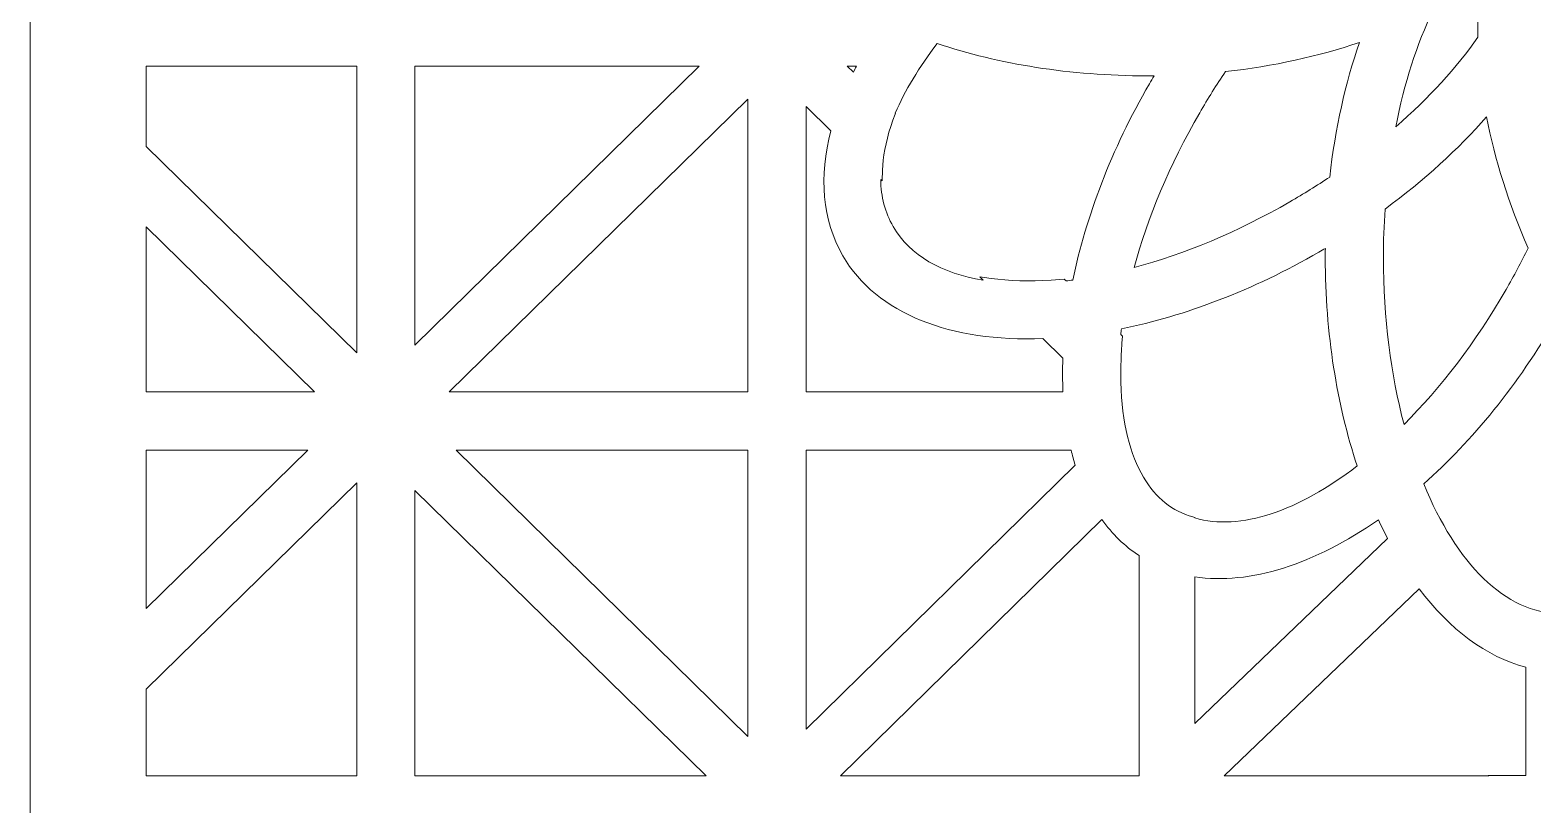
# Model space of a CAD drawing. Header units: centimetres. Extents: x -8.9 to 5.7, y -11.4 to 13.6.
# Drawn here: x -8.927 to -5.725, y -2.972 to -1.321 of the extents above; entities that cross this region are included whole.
import ezdxf

# ---------------------------------------------------------------- set-up
doc = ezdxf.new("R2010")
doc.units = ezdxf.units.CM
doc.header["$MEASUREMENT"] = 0
doc.layers.add('layer 1', color=7, linetype='Continuous')

msp = doc.modelspace()

# ---------------------------------------------------------------- linework, layer by layer
at = {"layer": 'layer 1', "color": 177, "lineweight": 9}
for points, knots in [([(-2.44733, 13.6334), (-2.44733, 13.6334), (-2.44733, 13.37125), (-2.44733, 13.37125), (-2.44733, 13.37125), (-2.44733, 13.37125), (-2.44733, 13.19951), (-2.44733, 13.19951), (-2.44733, 13.19951), (-2.44733, 13.19951), (-2.44733, 11.94322), (-2.44733, 11.94322), (-2.44733, 11.94322), (-2.44733, 11.94322), (-2.44733, 11.77148), (-2.44733, 11.77148), (-2.44733, 11.77148), (-2.44733, 11.77148), (-2.44733, 11.73584), (-2.44733, 11.73584), (-2.44733, 11.73584), (-2.44733, 11.73584), (-2.44733, 11.5641), (-2.44733, 11.5641), (-2.44733, 11.5641), (-2.44733, 11.5641), (-2.44733, 10.30781), (-2.44733, 10.30781), (-2.44733, 10.30781), (-2.44733, 10.30781), (-2.44733, 10.13607), (-2.44733, 10.13607), (-2.44733, 10.13607), (-2.44733, 10.13607), (-2.44733, 10.10043), (-2.44733, 10.10043), (-2.44733, 10.10043), (-2.44733, 10.10043), (-2.44733, 9.92869), (-2.44733, 9.92869), (-2.44733, 9.92869), (-2.44733, 9.92869), (-2.44733, 8.6724), (-2.44733, 8.6724), (-2.44733, 8.6724), (-2.44733, 8.6724), (-2.44733, 8.50066), (-2.44733, 8.50066), (-2.44733, 8.50066), (-2.44733, 8.50066), (-2.44733, 8.46502), (-2.44733, 8.46502), (-2.44733, 8.46502), (-2.44733, 8.46502), (-2.44733, 8.29328), (-2.44733, 8.29328), (-2.44733, 8.29328), (-2.44733, 8.29328), (-2.44733, 7.03699), (-2.44733, 7.03699), (-2.44733, 7.03699), (-2.44733, 7.03699), (-2.44733, 6.86525), (-2.44733, 6.86525), (-2.44733, 6.86525), (-2.44733, 6.86525), (-2.44733, 6.82962), (-2.44733, 6.82962), (-2.44733, 6.82962), (-2.44733, 6.82962), (-2.44733, 6.65787), (-2.44733, 6.65787), (-2.44733, 6.65787), (-2.44733, 6.65787), (-2.44733, 5.40159), (-2.44733, 5.40159), (-2.44733, 5.40159), (-2.44733, 5.40159), (-2.44733, 5.22984), (-2.44733, 5.22984), (-2.44733, 5.22984), (-2.44733, 5.22984), (-2.44733, 5.19421), (-2.44733, 5.19421), (-2.44733, 5.19421), (-2.44733, 5.19421), (-2.44733, 5.02246), (-2.44733, 5.02246), (-2.44733, 5.02246), (-2.44733, 5.02246), (-2.44733, 3.76618), (-2.44733, 3.76618), (-2.44733, 3.76618), (-2.44733, 3.76618), (-2.44733, 3.59443), (-2.44733, 3.59443), (-2.44733, 3.59443), (-2.44733, 3.59443), (-2.44733, 3.5588), (-2.44733, 3.5588), (-2.44733, 3.5588), (-2.44733, 3.5588), (-2.44733, 3.38706), (-2.44733, 3.38706), (-2.44733, 3.38706), (-2.44733, 3.38706), (-2.44733, 2.13077), (-2.44733, 2.13077), (-2.44733, 2.13077), (-2.44733, 2.13077), (-2.44733, 1.95902), (-2.44733, 1.95902), (-2.44733, 1.95902), (-2.44733, 1.95902), (-2.44733, 1.92339), (-2.44733, 1.92339), (-2.44733, 1.92339), (-2.44733, 1.92339), (-2.44733, 1.75165), (-2.44733, 1.75165), (-2.44733, 1.75165), (-2.44733, 1.75165), (-2.44733, 0.49536), (-2.44733, 0.49536), (-2.44733, 0.49536), (-2.44733, 0.49536), (-2.44733, 0.32362), (-2.44733, 0.32362), (-2.44733, 0.32362), (-2.44733, 0.32362), (-2.44733, 0.28798), (-2.44733, 0.28798), (-2.44733, 0.28798), (-2.44733, 0.28798), (-2.44733, 0.11624), (-2.44733, 0.11624), (-2.44733, 0.11624), (-2.44733, 0.11624), (-2.44733, -1.14005), (-2.44733, -1.14005), (-2.44733, -1.14005), (-2.44733, -1.14005), (-2.44733, -1.31179), (-2.44733, -1.31179), (-2.44733, -1.31179), (-2.44733, -1.31179), (-2.44733, -1.34743), (-2.44733, -1.34743), (-2.44733, -1.34743), (-2.44733, -1.34743), (-2.44733, -1.51917), (-2.44733, -1.51917), (-2.44733, -1.51917), (-2.44733, -1.51917), (-2.44733, -2.77546), (-2.44733, -2.77546), (-2.44733, -2.77546), (-2.44733, -2.77546), (-2.44733, -2.9472), (-2.44733, -2.9472), (-2.44733, -2.9472), (-2.44733, -2.9472), (-2.44733, -2.98284), (-2.44733, -2.98284), (-2.44733, -2.98284), (-2.44733, -2.98284), (-2.44733, -3.15458), (-2.44733, -3.15458), (-2.44733, -3.15458), (-2.44733, -3.15458), (-2.44733, -4.41087), (-2.44733, -4.41087), (-2.44733, -4.41087), (-2.44733, -4.41087), (-2.44733, -4.58261), (-2.44733, -4.58261), (-2.44733, -4.58261), (-2.44733, -4.58261), (-2.44733, -4.61824), (-2.44733, -4.61824), (-2.44733, -4.61824), (-2.44733, -4.61824), (-2.44733, -4.78999), (-2.44733, -4.78999), (-2.44733, -4.78999), (-2.44733, -4.78999), (-2.44733, -6.04627), (-2.44733, -6.04627), (-2.44733, -6.04627), (-2.44733, -6.04627), (-2.44733, -6.21802), (-2.44733, -6.21802), (-2.44733, -6.21802), (-2.44733, -6.21802), (-2.44733, -6.25365), (-2.44733, -6.25365), (-2.44733, -6.25365), (-2.44733, -6.25365), (-2.44733, -6.4254), (-2.44733, -6.4254), (-2.44733, -6.4254), (-2.44733, -6.4254), (-2.44733, -7.68168), (-2.44733, -7.68168), (-2.44733, -7.68168), (-2.44733, -7.68168), (-2.44733, -7.85343), (-2.44733, -7.85343), (-2.44733, -7.85343), (-2.44733, -7.85343), (-2.44733, -7.88906), (-2.44733, -7.88906), (-2.44733, -7.88906), (-2.44733, -7.88906), (-2.44733, -8.06081), (-2.44733, -8.06081), (-2.44733, -8.06081), (-2.44733, -8.06081), (-2.44733, -9.31709), (-2.44733, -9.31709), (-2.44733, -9.31709), (-2.44733, -9.31709), (-2.44733, -9.48884), (-2.44733, -9.48884), (-2.44733, -9.48884), (-2.44733, -9.48884), (-2.44733, -9.52447), (-2.44733, -9.52447), (-2.44733, -9.52447), (-2.44733, -9.52447), (-2.44733, -9.69621), (-2.44733, -9.69621), (-2.44733, -9.69621), (-2.44733, -9.69621), (-2.44733, -10.9525), (-2.44733, -10.9525), (-2.44733, -10.9525), (-2.44733, -10.9525), (-2.44733, -11.12424), (-2.44733, -11.12424), (-2.44733, -11.12424), (-2.44733, -11.12424), (-2.44733, -11.37676), (-2.44733, -11.37676), (-2.44733, -11.37676), (-2.44733, -11.37676), (-3.68212, -11.37676), (-3.68212, -11.37676), (-3.68212, -11.37676), (-3.68212, -11.37676), (-3.85722, -11.37676), (-3.85722, -11.37676), (-3.85722, -11.37676), (-3.85722, -11.37676), (-4.16069, -11.37676), (-4.16069, -11.37676), (-4.16069, -11.37676), (-4.16069, -11.37676), (-4.33579, -11.37676), (-4.33579, -11.37676), (-4.33579, -11.37676), (-4.33579, -11.37676), (-5.34947, -11.37676), (-5.34947, -11.37676), (-5.34947, -11.37676), (-5.34947, -11.37676), (-5.52456, -11.37676), (-5.52456, -11.37676), (-5.52456, -11.37676), (-5.52456, -11.37676), (-5.82803, -11.37676), (-5.82803, -11.37676), (-5.82803, -11.37676), (-5.82803, -11.37676), (-6.00313, -11.37676), (-6.00313, -11.37676), (-6.00313, -11.37676), (-6.00313, -11.37676), (-7.01681, -11.37676), (-7.01681, -11.37676), (-7.01681, -11.37676), (-7.01681, -11.37676), (-7.19191, -11.37676), (-7.19191, -11.37676), (-7.19191, -11.37676), (-7.19191, -11.37676), (-7.49538, -11.37676), (-7.49538, -11.37676), (-7.49538, -11.37676), (-7.49538, -11.37676), (-7.67048, -11.37676), (-7.67048, -11.37676), (-7.67048, -11.37676), (-7.67048, -11.37676), (-8.92686, -11.37676), (-8.92686, -11.37676), (-8.92686, -11.37676), (-8.92686, -11.37676), (-8.92686, -11.14541), (-8.92686, -11.14541), (-8.92686, -11.14541), (-8.92686, -11.14541), (-8.92686, -10.97367), (-8.92686, -10.97367), (-8.92686, -10.97367), (-8.92686, -10.97367), (-8.92686, -9.67505), (-8.92686, -9.67505), (-8.92686, -9.67505), (-8.92686, -9.67505), (-8.92686, -9.33826), (-8.92686, -9.33826), (-8.92686, -9.33826), (-8.92686, -9.33826), (-8.92686, -8.03964), (-8.92686, -8.03964), (-8.92686, -8.03964), (-8.92686, -8.03964), (-8.92686, -7.70285), (-8.92686, -7.70285), (-8.92686, -7.70285), (-8.92686, -7.70285), (-8.92686, -6.40423), (-8.92686, -6.40423), (-8.92686, -6.40423), (-8.92686, -6.40423), (-8.92686, -6.06744), (-8.92686, -6.06744), (-8.92686, -6.06744), (-8.92686, -6.06744), (-8.92686, -4.76882), (-8.92686, -4.76882), (-8.92686, -4.76882), (-8.92686, -4.76882), (-8.92686, -4.43203), (-8.92686, -4.43203), (-8.92686, -4.43203), (-8.92686, -4.43203), (-8.92686, -3.13341), (-8.92686, -3.13341), (-8.92686, -3.13341), (-8.92686, -3.13341), (-8.92686, -2.79663), (-8.92686, -2.79663), (-8.92686, -2.79663), (-8.92686, -2.79663), (-8.92686, -1.498), (-8.92686, -1.498), (-8.92686, -1.498), (-8.92686, -1.498), (-8.92686, -1.16122), (-8.92686, -1.16122), (-8.92686, -1.16122), (-8.92686, -1.16122), (-8.92686, 0.13741), (-8.92686, 0.13741), (-8.92686, 0.13741), (-8.92686, 0.13741), (-8.92686, 0.47419), (-8.92686, 0.47419), (-8.92686, 0.47419), (-8.92686, 0.47419), (-8.92686, 1.77282), (-8.92686, 1.77282), (-8.92686, 1.77282), (-8.92686, 1.77282), (-8.92686, 2.1096), (-8.92686, 2.1096), (-8.92686, 2.1096), (-8.92686, 2.1096), (-8.92686, 3.40822), (-8.92686, 3.40822), (-8.92686, 3.40822), (-8.92686, 3.40822), (-8.92686, 3.74501), (-8.92686, 3.74501), (-8.92686, 3.74501), (-8.92686, 3.74501), (-8.92686, 5.04363), (-8.92686, 5.04363), (-8.92686, 5.04363), (-8.92686, 5.04363), (-8.92686, 5.38042), (-8.92686, 5.38042), (-8.92686, 5.38042), (-8.92686, 5.38042), (-8.92686, 6.67904), (-8.92686, 6.67904), (-8.92686, 6.67904), (-8.92686, 6.67904), (-8.92686, 7.01583), (-8.92686, 7.01583), (-8.92686, 7.01583), (-8.92686, 7.01583), (-8.92686, 8.31445), (-8.92686, 8.31445), (-8.92686, 8.31445), (-8.92686, 8.31445), (-8.92686, 8.65124), (-8.92686, 8.65124), (-8.92686, 8.65124), (-8.92686, 8.65124), (-8.92686, 9.94986), (-8.92686, 9.94986), (-8.92686, 9.94986), (-8.92686, 9.94986), (-8.92686, 10.28664), (-8.92686, 10.28664), (-8.92686, 10.28664), (-8.92686, 10.28664), (-8.92686, 11.58527), (-8.92686, 11.58527), (-8.92686, 11.58527), (-8.92686, 11.58527), (-8.92686, 11.92205), (-8.92686, 11.92205), (-8.92686, 11.92205), (-8.92686, 11.92205), (-8.92686, 13.22068), (-8.92686, 13.22068), (-8.92686, 13.22068), (-8.92686, 13.22068), (-8.92686, 13.39242), (-8.92686, 13.39242), (-8.92686, 13.39242), (-8.92686, 13.39242), (-8.92686, 13.6334), (-8.92686, 13.6334), (-8.92686, 13.6334), (-8.92686, 13.6334), (-7.6803, 13.6334), (-7.6803, 13.6334), (-7.6803, 13.6334), (-7.6803, 13.6334), (-7.5052, 13.6334), (-7.5052, 13.6334), (-7.5052, 13.6334), (-7.5052, 13.6334), (-7.18209, 13.6334), (-7.18209, 13.6334), (-7.18209, 13.6334), (-7.18209, 13.6334), (-7.00699, 13.6334), (-7.00699, 13.6334), (-7.00699, 13.6334), (-7.00699, 13.6334), (-6.01295, 13.6334), (-6.01295, 13.6334), (-6.01295, 13.6334), (-6.01295, 13.6334), (-5.83785, 13.6334), (-5.83785, 13.6334), (-5.83785, 13.6334), (-5.83785, 13.6334), (-5.51475, 13.6334), (-5.51475, 13.6334), (-5.51475, 13.6334), (-5.51475, 13.6334), (-5.33965, 13.6334), (-5.33965, 13.6334), (-5.33965, 13.6334), (-5.33965, 13.6334), (-4.34561, 13.6334), (-4.34561, 13.6334), (-4.34561, 13.6334), (-4.34561, 13.6334), (-4.17051, 13.6334), (-4.17051, 13.6334), (-4.17051, 13.6334), (-4.17051, 13.6334), (-3.8474, 13.6334), (-3.8474, 13.6334), (-3.8474, 13.6334), (-3.8474, 13.6334), (-3.6723, 13.6334), (-3.6723, 13.6334), (-3.6723, 13.6334), (-3.6723, 13.6334), (-2.44733, 13.6334), (-2.44733, 13.6334)], [0, 0, 0, 0, 0.0082645, 0.0082645, 0.0082645, 0.0082645, 0.0165289, 0.0165289, 0.0165289, 0.0165289, 0.0247934, 0.0247934, 0.0247934, 0.0247934, 0.0330579, 0.0330579, 0.0330579, 0.0330579, 0.0413223, 0.0413223, 0.0413223, 0.0413223, 0.0495868, 0.0495868, 0.0495868, 0.0495868, 0.0578512, 0.0578512, 0.0578512, 0.0578512, 0.0661157, 0.0661157, 0.0661157, 0.0661157, 0.0743802, 0.0743802, 0.0743802, 0.0743802, 0.0826446, 0.0826446, 0.0826446, 0.0826446, 0.0909091, 0.0909091, 0.0909091, 0.0909091, 0.0991736, 0.0991736, 0.0991736, 0.0991736, 0.107438, 0.107438, 0.107438, 0.107438, 0.1157025, 0.1157025, 0.1157025, 0.1157025, 0.1239669, 0.1239669, 0.1239669, 0.1239669, 0.1322314, 0.1322314, 0.1322314, 0.1322314, 0.1404959, 0.1404959, 0.1404959, 0.1404959, 0.1487603, 0.1487603, 0.1487603, 0.1487603, 0.1570248, 0.1570248, 0.1570248, 0.1570248, 0.1652893, 0.1652893, 0.1652893, 0.1652893, 0.1735537, 0.1735537, 0.1735537, 0.1735537, 0.1818182, 0.1818182, 0.1818182, 0.1818182, 0.1900826, 0.1900826, 0.1900826, 0.1900826, 0.1983471, 0.1983471, 0.1983471, 0.1983471, 0.2066116, 0.2066116, 0.2066116, 0.2066116, 0.214876, 0.214876, 0.214876, 0.214876, 0.2231405, 0.2231405, 0.2231405, 0.2231405, 0.231405, 0.231405, 0.231405, 0.231405, 0.2396694, 0.2396694, 0.2396694, 0.2396694, 0.2479339, 0.2479339, 0.2479339, 0.2479339, 0.2561983, 0.2561983, 0.2561983, 0.2561983, 0.2644628, 0.2644628, 0.2644628, 0.2644628, 0.2727273, 0.2727273, 0.2727273, 0.2727273, 0.2809917, 0.2809917, 0.2809917, 0.2809917, 0.2892562, 0.2892562, 0.2892562, 0.2892562, 0.2975207, 0.2975207, 0.2975207, 0.2975207, 0.3057851, 0.3057851, 0.3057851, 0.3057851, 0.3140496, 0.3140496, 0.3140496, 0.3140496, 0.322314, 0.322314, 0.322314, 0.322314, 0.3305785, 0.3305785, 0.3305785, 0.3305785, 0.338843, 0.338843, 0.338843, 0.338843, 0.3471074, 0.3471074, 0.3471074, 0.3471074, 0.3553719, 0.3553719, 0.3553719, 0.3553719, 0.3636364, 0.3636364, 0.3636364, 0.3636364, 0.3719008, 0.3719008, 0.3719008, 0.3719008, 0.3801653, 0.3801653, 0.3801653, 0.3801653, 0.3884298, 0.3884298, 0.3884298, 0.3884298, 0.3966942, 0.3966942, 0.3966942, 0.3966942, 0.4049587, 0.4049587, 0.4049587, 0.4049587, 0.4132231, 0.4132231, 0.4132231, 0.4132231, 0.4214876, 0.4214876, 0.4214876, 0.4214876, 0.4297521, 0.4297521, 0.4297521, 0.4297521, 0.4380165, 0.4380165, 0.4380165, 0.4380165, 0.446281, 0.446281, 0.446281, 0.446281, 0.4545455, 0.4545455, 0.4545455, 0.4545455, 0.4628099, 0.4628099, 0.4628099, 0.4628099, 0.4710744, 0.4710744, 0.4710744, 0.4710744, 0.4793388, 0.4793388, 0.4793388, 0.4793388, 0.4876033, 0.4876033, 0.4876033, 0.4876033, 0.4958678, 0.4958678, 0.4958678, 0.4958678, 0.5041322, 0.5041322, 0.5041322, 0.5041322, 0.5123967, 0.5123967, 0.5123967, 0.5123967, 0.5206612, 0.5206612, 0.5206612, 0.5206612, 0.5289256, 0.5289256, 0.5289256, 0.5289256, 0.5371901, 0.5371901, 0.5371901, 0.5371901, 0.5454545, 0.5454545, 0.5454545, 0.5454545, 0.553719, 0.553719, 0.553719, 0.553719, 0.5619835, 0.5619835, 0.5619835, 0.5619835, 0.5702479, 0.5702479, 0.5702479, 0.5702479, 0.5785124, 0.5785124, 0.5785124, 0.5785124, 0.5867769, 0.5867769, 0.5867769, 0.5867769, 0.5950413, 0.5950413, 0.5950413, 0.5950413, 0.6033058, 0.6033058, 0.6033058, 0.6033058, 0.6115702, 0.6115702, 0.6115702, 0.6115702, 0.6198347, 0.6198347, 0.6198347, 0.6198347, 0.6280992, 0.6280992, 0.6280992, 0.6280992, 0.6363636, 0.6363636, 0.6363636, 0.6363636, 0.6446281, 0.6446281, 0.6446281, 0.6446281, 0.6528926, 0.6528926, 0.6528926, 0.6528926, 0.661157, 0.661157, 0.661157, 0.661157, 0.6694215, 0.6694215, 0.6694215, 0.6694215, 0.677686, 0.677686, 0.677686, 0.677686, 0.6859504, 0.6859504, 0.6859504, 0.6859504, 0.6942149, 0.6942149, 0.6942149, 0.6942149, 0.7024793, 0.7024793, 0.7024793, 0.7024793, 0.7107438, 0.7107438, 0.7107438, 0.7107438, 0.7190083, 0.7190083, 0.7190083, 0.7190083, 0.7272727, 0.7272727, 0.7272727, 0.7272727, 0.7355372, 0.7355372, 0.7355372, 0.7355372, 0.7438017, 0.7438017, 0.7438017, 0.7438017, 0.7520661, 0.7520661, 0.7520661, 0.7520661, 0.7603306, 0.7603306, 0.7603306, 0.7603306, 0.768595, 0.768595, 0.768595, 0.768595, 0.7768595, 0.7768595, 0.7768595, 0.7768595, 0.785124, 0.785124, 0.785124, 0.785124, 0.7933884, 0.7933884, 0.7933884, 0.7933884, 0.8016529, 0.8016529, 0.8016529, 0.8016529, 0.8099174, 0.8099174, 0.8099174, 0.8099174, 0.8181818, 0.8181818, 0.8181818, 0.8181818, 0.8264463, 0.8264463, 0.8264463, 0.8264463, 0.8347107, 0.8347107, 0.8347107, 0.8347107, 0.8429752, 0.8429752, 0.8429752, 0.8429752, 0.8512397, 0.8512397, 0.8512397, 0.8512397, 0.8595041, 0.8595041, 0.8595041, 0.8595041, 0.8677686, 0.8677686, 0.8677686, 0.8677686, 0.8760331, 0.8760331, 0.8760331, 0.8760331, 0.8842975, 0.8842975, 0.8842975, 0.8842975, 0.892562, 0.892562, 0.892562, 0.892562, 0.9008264, 0.9008264, 0.9008264, 0.9008264, 0.9090909, 0.9090909, 0.9090909, 0.9090909, 0.9173554, 0.9173554, 0.9173554, 0.9173554, 0.9256198, 0.9256198, 0.9256198, 0.9256198, 0.9338843, 0.9338843, 0.9338843, 0.9338843, 0.9421488, 0.9421488, 0.9421488, 0.9421488, 0.9504132, 0.9504132, 0.9504132, 0.9504132, 0.9586777, 0.9586777, 0.9586777, 0.9586777, 0.9669421, 0.9669421, 0.9669421, 0.9669421, 0.9752066, 0.9752066, 0.9752066, 0.9752066, 0.9834711, 0.9834711, 0.9834711, 0.9834711, 1, 1, 1, 1]), ([(-5.84279, -1.3364), (-5.84363, -1.2932), (-5.8412, -1.25188), (-5.83545, -1.21302), (-5.83545, -1.21302), (-5.86628, -1.23699), (-5.90076, -1.25934), (-5.93844, -1.27982), (-5.93844, -1.27982), (-5.97234, -1.35058), (-5.99949, -1.43454), (-6.01775, -1.52752), (-6.01775, -1.52752), (-5.94654, -1.46571), (-5.88737, -1.40072), (-5.84279, -1.3364)], [0, 0, 0, 0, 0.2, 0.2, 0.2, 0.2, 0.4, 0.4, 0.4, 0.4, 0.6, 0.6, 0.6, 0.6, 1, 1, 1, 1]), ([(-6.70565, -1.85412), (-6.67785, -1.71959), (-6.62347, -1.57587), (-6.54255, -1.4357), (-6.54255, -1.4357), (-6.53926, -1.43001), (-6.53594, -1.42438), (-6.5326, -1.41876), (-6.5326, -1.41876), (-6.53786, -1.41882), (-6.54313, -1.41885), (-6.5484, -1.41885), (-6.5484, -1.41885), (-6.71114, -1.41885), (-6.86356, -1.3938), (-6.99444, -1.35018), (-6.99444, -1.35018), (-7.03316, -1.40022), (-7.06335, -1.45029), (-7.08383, -1.49857), (-7.08383, -1.49857), (-7.08383, -1.49857), (-7.08345, -1.49895), (-7.08345, -1.49895), (-7.08345, -1.49895), (-7.08345, -1.49895), (-7.08401, -1.50032), (-7.08401, -1.50032), (-7.08401, -1.50032), (-7.08401, -1.50032), (-7.08892, -1.51352), (-7.08892, -1.51352), (-7.08892, -1.51352), (-7.08892, -1.51352), (-7.09332, -1.52649), (-7.09332, -1.52649), (-7.09332, -1.52649), (-7.09332, -1.52649), (-7.09721, -1.5392), (-7.09721, -1.5392), (-7.09721, -1.5392), (-7.09721, -1.5392), (-7.1006, -1.55166), (-7.1006, -1.55166), (-7.1006, -1.55166), (-7.1006, -1.55166), (-7.1035, -1.56385), (-7.1035, -1.56385), (-7.1035, -1.56385), (-7.1035, -1.56385), (-7.10591, -1.57574), (-7.10591, -1.57574), (-7.10591, -1.57574), (-7.10591, -1.57574), (-7.10785, -1.58732), (-7.10785, -1.58732), (-7.10785, -1.58732), (-7.10785, -1.58732), (-7.10932, -1.5986), (-7.10932, -1.5986), (-7.10932, -1.5986), (-7.10932, -1.5986), (-7.11033, -1.60955), (-7.11033, -1.60955), (-7.11033, -1.60955), (-7.11033, -1.60955), (-7.1109, -1.62017), (-7.1109, -1.62017), (-7.1109, -1.62017), (-7.1109, -1.62017), (-7.11096, -1.62425), (-7.11096, -1.62425), (-7.11096, -1.62425), (-7.11096, -1.62425), (-7.11111, -1.62589), (-7.11111, -1.62589), (-7.11111, -1.62589), (-7.11111, -1.62589), (-7.11169, -1.6365), (-7.11169, -1.6365), (-7.11169, -1.6365), (-7.11169, -1.6365), (-7.11178, -1.64291), (-7.11178, -1.64291), (-7.11178, -1.64291), (-7.11178, -1.64291), (-7.11491, -1.63984), (-7.11491, -1.63984), (-7.11491, -1.63984), (-7.11427, -1.6763), (-7.10565, -1.71012), (-7.08831, -1.74016), (-7.08831, -1.74016), (-7.05265, -1.80191), (-6.98474, -1.8397), (-6.89628, -1.85428), (-6.89628, -1.85428), (-6.89628, -1.85428), (-6.90362, -1.84708), (-6.90362, -1.84708), (-6.90362, -1.84708), (-6.90362, -1.84708), (-6.89406, -1.84871), (-6.89406, -1.84871), (-6.89406, -1.84871), (-6.89406, -1.84871), (-6.87982, -1.85074), (-6.87982, -1.85074), (-6.87982, -1.85074), (-6.87982, -1.85074), (-6.86517, -1.85243), (-6.86517, -1.85243), (-6.86517, -1.85243), (-6.86517, -1.85243), (-6.85011, -1.85376), (-6.85011, -1.85376), (-6.85011, -1.85376), (-6.85011, -1.85376), (-6.83465, -1.85473), (-6.83465, -1.85473), (-6.83465, -1.85473), (-6.83465, -1.85473), (-6.81881, -1.85533), (-6.81881, -1.85533), (-6.81881, -1.85533), (-6.81881, -1.85533), (-6.80261, -1.85556), (-6.80261, -1.85556), (-6.80261, -1.85556), (-6.80261, -1.85556), (-6.78606, -1.8554), (-6.78606, -1.8554), (-6.78606, -1.8554), (-6.78606, -1.8554), (-6.76918, -1.85486), (-6.76918, -1.85486), (-6.76918, -1.85486), (-6.76918, -1.85486), (-6.75198, -1.85393), (-6.75198, -1.85393), (-6.75198, -1.85393), (-6.75198, -1.85393), (-6.72372, -1.85179), (-6.72372, -1.85179), (-6.72372, -1.85179), (-6.72372, -1.85179), (-6.71958, -1.85585), (-6.71958, -1.85585), (-6.71958, -1.85585), (-6.71496, -1.85531), (-6.71032, -1.85474), (-6.70565, -1.85412)], [0, 0, 0, 0, 0.025641, 0.025641, 0.025641, 0.025641, 0.0512821, 0.0512821, 0.0512821, 0.0512821, 0.0769231, 0.0769231, 0.0769231, 0.0769231, 0.1025641, 0.1025641, 0.1025641, 0.1025641, 0.1282051, 0.1282051, 0.1282051, 0.1282051, 0.1538462, 0.1538462, 0.1538462, 0.1538462, 0.1794872, 0.1794872, 0.1794872, 0.1794872, 0.2051282, 0.2051282, 0.2051282, 0.2051282, 0.2307692, 0.2307692, 0.2307692, 0.2307692, 0.2564103, 0.2564103, 0.2564103, 0.2564103, 0.2820513, 0.2820513, 0.2820513, 0.2820513, 0.3076923, 0.3076923, 0.3076923, 0.3076923, 0.3333333, 0.3333333, 0.3333333, 0.3333333, 0.3589744, 0.3589744, 0.3589744, 0.3589744, 0.3846154, 0.3846154, 0.3846154, 0.3846154, 0.4102564, 0.4102564, 0.4102564, 0.4102564, 0.4358974, 0.4358974, 0.4358974, 0.4358974, 0.4615385, 0.4615385, 0.4615385, 0.4615385, 0.4871795, 0.4871795, 0.4871795, 0.4871795, 0.5128205, 0.5128205, 0.5128205, 0.5128205, 0.5384615, 0.5384615, 0.5384615, 0.5384615, 0.5641026, 0.5641026, 0.5641026, 0.5641026, 0.5897436, 0.5897436, 0.5897436, 0.5897436, 0.6153846, 0.6153846, 0.6153846, 0.6153846, 0.6410256, 0.6410256, 0.6410256, 0.6410256, 0.6666667, 0.6666667, 0.6666667, 0.6666667, 0.6923077, 0.6923077, 0.6923077, 0.6923077, 0.7179487, 0.7179487, 0.7179487, 0.7179487, 0.7435897, 0.7435897, 0.7435897, 0.7435897, 0.7692308, 0.7692308, 0.7692308, 0.7692308, 0.7948718, 0.7948718, 0.7948718, 0.7948718, 0.8205128, 0.8205128, 0.8205128, 0.8205128, 0.8461538, 0.8461538, 0.8461538, 0.8461538, 0.8717949, 0.8717949, 0.8717949, 0.8717949, 0.8974359, 0.8974359, 0.8974359, 0.8974359, 0.9230769, 0.9230769, 0.9230769, 0.9230769, 0.9487179, 0.9487179, 0.9487179, 0.9487179, 1, 1, 1, 1]), ([(-6.15831, -1.63446), (-6.14676, -1.53128), (-6.12501, -1.43454), (-6.09496, -1.34767), (-6.09496, -1.34767), (-6.18161, -1.37721), (-6.27791, -1.39854), (-6.38056, -1.40977), (-6.38056, -1.40977), (-6.39946, -1.43792), (-6.41777, -1.46721), (-6.43532, -1.4976), (-6.43532, -1.4976), (-6.49957, -1.60888), (-6.5463, -1.72164), (-6.57505, -1.8275), (-6.57505, -1.8275), (-6.46863, -1.7988), (-6.35518, -1.75188), (-6.24322, -1.68725), (-6.24322, -1.68725), (-6.21389, -1.67031), (-6.18556, -1.65267), (-6.15831, -1.63446)], [0, 0, 0, 0, 0.1428571, 0.1428571, 0.1428571, 0.1428571, 0.2857143, 0.2857143, 0.2857143, 0.2857143, 0.4285714, 0.4285714, 0.4285714, 0.4285714, 0.5714286, 0.5714286, 0.5714286, 0.5714286, 0.7142857, 0.7142857, 0.7142857, 0.7142857, 1, 1, 1, 1]), ([(-8.23088, -2.0089), (-8.23088, -2.0089), (-8.23088, -1.3984), (-8.23088, -1.3984), (-8.23088, -1.3984), (-8.23088, -1.3984), (-8.67923, -1.3984), (-8.67923, -1.3984), (-8.67923, -1.3984), (-8.67923, -1.3984), (-8.67923, -1.56914), (-8.67923, -1.56914), (-8.67923, -1.56914), (-8.67923, -1.56914), (-8.23088, -2.0089), (-8.23088, -2.0089)], [0, 0, 0, 0, 0.2, 0.2, 0.2, 0.2, 0.4, 0.4, 0.4, 0.4, 0.6, 0.6, 0.6, 0.6, 1, 1, 1, 1]), ([(-8.10707, -1.3984), (-8.10707, -1.3984), (-8.10707, -1.99254), (-8.10707, -1.99254), (-8.10707, -1.99254), (-8.10707, -1.99254), (-7.50133, -1.3984), (-7.50133, -1.3984), (-7.50133, -1.3984), (-7.50133, -1.3984), (-8.10707, -1.3984), (-8.10707, -1.3984)], [0, 0, 0, 0, 0.25, 0.25, 0.25, 0.25, 0.5, 0.5, 0.5, 0.5, 1, 1, 1, 1]), ([(-7.17306, -1.41106), (-7.17093, -1.40684), (-7.16876, -1.40262), (-7.16653, -1.3984), (-7.16653, -1.3984), (-7.16653, -1.3984), (-7.18596, -1.3984), (-7.18596, -1.3984), (-7.18596, -1.3984), (-7.18596, -1.3984), (-7.17306, -1.41106), (-7.17306, -1.41106)], [0, 0, 0, 0, 0.25, 0.25, 0.25, 0.25, 0.5, 0.5, 0.5, 0.5, 1, 1, 1, 1]), ([(-7.39764, -2.09248), (-7.39764, -2.09248), (-7.39764, -1.46844), (-7.39764, -1.46844), (-7.39764, -1.46844), (-7.39764, -1.46844), (-8.03386, -2.09248), (-8.03386, -2.09248), (-8.03386, -2.09248), (-8.03386, -2.09248), (-7.39764, -2.09248), (-7.39764, -2.09248)], [0, 0, 0, 0, 0.25, 0.25, 0.25, 0.25, 0.5, 0.5, 0.5, 0.5, 1, 1, 1, 1]), ([(-6.72658, -2.09248), (-6.72766, -2.06916), (-6.7277, -2.04517), (-6.72671, -2.0206), (-6.72671, -2.0206), (-6.72671, -2.0206), (-6.76935, -1.97877), (-6.76935, -1.97877), (-6.76935, -1.97877), (-6.96461, -1.98599), (-7.12327, -1.92723), (-7.19553, -1.80207), (-7.19553, -1.80207), (-7.23968, -1.7256), (-7.24623, -1.63358), (-7.22096, -1.53582), (-7.22096, -1.53582), (-7.22096, -1.53582), (-7.27383, -1.48396), (-7.27383, -1.48396), (-7.27383, -1.48396), (-7.27383, -1.48396), (-7.27383, -2.09248), (-7.27383, -2.09248), (-7.27383, -2.09248), (-7.27383, -2.09248), (-6.72658, -2.09248), (-6.72658, -2.09248)], [0, 0, 0, 0, 0.125, 0.125, 0.125, 0.125, 0.25, 0.25, 0.25, 0.25, 0.375, 0.375, 0.375, 0.375, 0.5, 0.5, 0.5, 0.5, 0.625, 0.625, 0.625, 0.625, 0.75, 0.75, 0.75, 0.75, 1, 1, 1, 1]), ([(-5.73568, -1.78616), (-5.77727, -1.69101), (-5.8068, -1.59636), (-5.82421, -1.50611), (-5.82421, -1.50611), (-5.88448, -1.57501), (-5.95722, -1.64164), (-6.0405, -1.70269), (-6.0405, -1.70269), (-6.04279, -1.73652), (-6.04401, -1.77104), (-6.04401, -1.80614), (-6.04401, -1.80614), (-6.04401, -1.93463), (-6.0281, -2.05564), (-6.00007, -2.16171), (-6.00007, -2.16171), (-5.92225, -2.08363), (-5.84746, -1.98628), (-5.78283, -1.87432), (-5.78283, -1.87432), (-5.76589, -1.84499), (-5.75017, -1.81554), (-5.73568, -1.78616)], [0, 0, 0, 0, 0.1428571, 0.1428571, 0.1428571, 0.1428571, 0.2857143, 0.2857143, 0.2857143, 0.2857143, 0.4285714, 0.4285714, 0.4285714, 0.4285714, 0.5714286, 0.5714286, 0.5714286, 0.5714286, 0.7142857, 0.7142857, 0.7142857, 0.7142857, 1, 1, 1, 1]), ([(-8.67923, -2.09248), (-8.67923, -2.09248), (-8.32077, -2.09248), (-8.32077, -2.09248), (-8.32077, -2.09248), (-8.32077, -2.09248), (-8.67923, -1.74089), (-8.67923, -1.74089), (-8.67923, -1.74089), (-8.67923, -1.74089), (-8.67923, -2.09248), (-8.67923, -2.09248)], [0, 0, 0, 0, 0.25, 0.25, 0.25, 0.25, 0.5, 0.5, 0.5, 0.5, 1, 1, 1, 1]), ([(-6.09986, -2.25005), (-6.14305, -2.11965), (-6.16782, -1.96799), (-6.16782, -1.80614), (-6.16782, -1.80614), (-6.16782, -1.79957), (-6.16776, -1.79303), (-6.16768, -1.7865), (-6.16768, -1.7865), (-6.1722, -1.78918), (-6.17675, -1.79183), (-6.18132, -1.79447), (-6.18132, -1.79447), (-6.32225, -1.87584), (-6.46677, -1.93036), (-6.60193, -1.95802), (-6.60193, -1.95802), (-6.60247, -1.96196), (-6.60296, -1.96587), (-6.60343, -1.96977), (-6.60343, -1.96977), (-6.60343, -1.96977), (-6.59991, -1.97322), (-6.59991, -1.97322), (-6.59991, -1.97322), (-6.59991, -1.97322), (-6.60108, -1.98816), (-6.60108, -1.98816), (-6.60108, -1.98816), (-6.60108, -1.98816), (-6.60205, -2.00546), (-6.60205, -2.00546), (-6.60205, -2.00546), (-6.60205, -2.00546), (-6.60227, -2.01181), (-6.60227, -2.01181), (-6.60227, -2.01181), (-6.60227, -2.01181), (-6.60284, -2.02179), (-6.60284, -2.02179), (-6.60284, -2.02179), (-6.60284, -2.02179), (-6.60342, -2.03877), (-6.60342, -2.03877), (-6.60342, -2.03877), (-6.60342, -2.03877), (-6.60361, -2.05541), (-6.60361, -2.05541), (-6.60361, -2.05541), (-6.60361, -2.05541), (-6.60342, -2.0717), (-6.60342, -2.0717), (-6.60342, -2.0717), (-6.60342, -2.0717), (-6.60285, -2.08762), (-6.60285, -2.08762), (-6.60285, -2.08762), (-6.60285, -2.08762), (-6.60191, -2.10317), (-6.60191, -2.10317), (-6.60191, -2.10317), (-6.60191, -2.10317), (-6.60061, -2.11832), (-6.60061, -2.11832), (-6.60061, -2.11832), (-6.60061, -2.11832), (-6.59895, -2.13305), (-6.59895, -2.13305), (-6.59895, -2.13305), (-6.59895, -2.13305), (-6.59694, -2.14737), (-6.59694, -2.14737), (-6.59694, -2.14737), (-6.59694, -2.14737), (-6.59459, -2.16126), (-6.59459, -2.16126), (-6.59459, -2.16126), (-6.59459, -2.16126), (-6.59192, -2.17468), (-6.59192, -2.17468), (-6.59192, -2.17468), (-6.59192, -2.17468), (-6.58893, -2.18764), (-6.58893, -2.18764), (-6.58893, -2.18764), (-6.58893, -2.18764), (-6.58564, -2.20013), (-6.58564, -2.20013), (-6.58564, -2.20013), (-6.58564, -2.20013), (-6.58205, -2.21213), (-6.58205, -2.21213), (-6.58205, -2.21213), (-6.58205, -2.21213), (-6.5782, -2.22363), (-6.5782, -2.22363), (-6.5782, -2.22363), (-6.5782, -2.22363), (-6.57408, -2.23464), (-6.57408, -2.23464), (-6.57408, -2.23464), (-6.57408, -2.23464), (-6.56971, -2.24515), (-6.56971, -2.24515), (-6.56971, -2.24515), (-6.56971, -2.24515), (-6.56512, -2.25513), (-6.56512, -2.25513), (-6.56512, -2.25513), (-6.56512, -2.25513), (-6.56031, -2.26462), (-6.56031, -2.26462), (-6.56031, -2.26462), (-6.56031, -2.26462), (-6.55529, -2.27359), (-6.55529, -2.27359), (-6.55529, -2.27359), (-6.55529, -2.27359), (-6.55009, -2.28207), (-6.55009, -2.28207), (-6.55009, -2.28207), (-6.55009, -2.28207), (-6.5447, -2.29006), (-6.5447, -2.29006), (-6.5447, -2.29006), (-6.5447, -2.29006), (-6.53914, -2.29757), (-6.53914, -2.29757), (-6.53914, -2.29757), (-6.53914, -2.29757), (-6.53342, -2.30462), (-6.53342, -2.30462), (-6.53342, -2.30462), (-6.53342, -2.30462), (-6.52754, -2.31123), (-6.52754, -2.31123), (-6.52754, -2.31123), (-6.52754, -2.31123), (-6.52148, -2.31741), (-6.52148, -2.31741), (-6.52148, -2.31741), (-6.52148, -2.31741), (-6.51525, -2.32319), (-6.51525, -2.32319), (-6.51525, -2.32319), (-6.51525, -2.32319), (-6.50883, -2.32858), (-6.50883, -2.32858), (-6.50883, -2.32858), (-6.50883, -2.32858), (-6.5022, -2.33361), (-6.5022, -2.33361), (-6.5022, -2.33361), (-6.5022, -2.33361), (-6.49534, -2.3383), (-6.49534, -2.3383), (-6.49534, -2.3383), (-6.49534, -2.3383), (-6.48821, -2.34266), (-6.48821, -2.34266), (-6.48821, -2.34266), (-6.48821, -2.34266), (-6.4809, -2.34663), (-6.4809, -2.34663), (-6.4809, -2.34663), (-6.4809, -2.34663), (-6.47344, -2.35023), (-6.47344, -2.35023), (-6.47344, -2.35023), (-6.47344, -2.35023), (-6.4658, -2.35344), (-6.4658, -2.35344), (-6.4658, -2.35344), (-6.4658, -2.35344), (-6.45795, -2.3563), (-6.45795, -2.3563), (-6.45795, -2.3563), (-6.45795, -2.3563), (-6.44986, -2.3588), (-6.44986, -2.3588), (-6.44986, -2.3588), (-6.44986, -2.3588), (-6.44595, -2.35981), (-6.44595, -2.35981), (-6.44595, -2.35981), (-6.44595, -2.35981), (-6.44595, -2.36072), (-6.44595, -2.36072), (-6.44595, -2.36072), (-6.34915, -2.38907), (-6.2245, -2.34602), (-6.09986, -2.25005)], [0, 0, 0, 0, 0.0204082, 0.0204082, 0.0204082, 0.0204082, 0.0408163, 0.0408163, 0.0408163, 0.0408163, 0.0612245, 0.0612245, 0.0612245, 0.0612245, 0.0816327, 0.0816327, 0.0816327, 0.0816327, 0.1020408, 0.1020408, 0.1020408, 0.1020408, 0.122449, 0.122449, 0.122449, 0.122449, 0.1428571, 0.1428571, 0.1428571, 0.1428571, 0.1632653, 0.1632653, 0.1632653, 0.1632653, 0.1836735, 0.1836735, 0.1836735, 0.1836735, 0.2040816, 0.2040816, 0.2040816, 0.2040816, 0.2244898, 0.2244898, 0.2244898, 0.2244898, 0.244898, 0.244898, 0.244898, 0.244898, 0.2653061, 0.2653061, 0.2653061, 0.2653061, 0.2857143, 0.2857143, 0.2857143, 0.2857143, 0.3061224, 0.3061224, 0.3061224, 0.3061224, 0.3265306, 0.3265306, 0.3265306, 0.3265306, 0.3469388, 0.3469388, 0.3469388, 0.3469388, 0.3673469, 0.3673469, 0.3673469, 0.3673469, 0.3877551, 0.3877551, 0.3877551, 0.3877551, 0.4081633, 0.4081633, 0.4081633, 0.4081633, 0.4285714, 0.4285714, 0.4285714, 0.4285714, 0.4489796, 0.4489796, 0.4489796, 0.4489796, 0.4693878, 0.4693878, 0.4693878, 0.4693878, 0.4897959, 0.4897959, 0.4897959, 0.4897959, 0.5102041, 0.5102041, 0.5102041, 0.5102041, 0.5306122, 0.5306122, 0.5306122, 0.5306122, 0.5510204, 0.5510204, 0.5510204, 0.5510204, 0.5714286, 0.5714286, 0.5714286, 0.5714286, 0.5918367, 0.5918367, 0.5918367, 0.5918367, 0.6122449, 0.6122449, 0.6122449, 0.6122449, 0.6326531, 0.6326531, 0.6326531, 0.6326531, 0.6530612, 0.6530612, 0.6530612, 0.6530612, 0.6734694, 0.6734694, 0.6734694, 0.6734694, 0.6938776, 0.6938776, 0.6938776, 0.6938776, 0.7142857, 0.7142857, 0.7142857, 0.7142857, 0.7346939, 0.7346939, 0.7346939, 0.7346939, 0.755102, 0.755102, 0.755102, 0.755102, 0.7755102, 0.7755102, 0.7755102, 0.7755102, 0.7959184, 0.7959184, 0.7959184, 0.7959184, 0.8163265, 0.8163265, 0.8163265, 0.8163265, 0.8367347, 0.8367347, 0.8367347, 0.8367347, 0.8571429, 0.8571429, 0.8571429, 0.8571429, 0.877551, 0.877551, 0.877551, 0.877551, 0.8979592, 0.8979592, 0.8979592, 0.8979592, 0.9183673, 0.9183673, 0.9183673, 0.9183673, 0.9387755, 0.9387755, 0.9387755, 0.9387755, 0.9591837, 0.9591837, 0.9591837, 0.9591837, 1, 1, 1, 1]), ([(-5.37727, -2.29004), (-5.47987, -2.19871), (-5.57715, -2.07975), (-5.65808, -1.93958), (-5.65808, -1.93958), (-5.66136, -1.9339), (-5.66458, -1.9282), (-5.66777, -1.9225), (-5.66777, -1.9225), (-5.67036, -1.92708), (-5.67296, -1.93166), (-5.6756, -1.93623), (-5.6756, -1.93623), (-5.75697, -2.07716), (-5.85487, -2.19664), (-5.95809, -2.28818), (-5.95809, -2.28818), (-5.88899, -2.45688), (-5.78437, -2.56446), (-5.66729, -2.56446), (-5.66729, -2.56446), (-5.65798, -2.56446), (-5.64875, -2.56377), (-5.63961, -2.56243), (-5.63961, -2.56243), (-5.63961, -2.56243), (-5.63228, -2.5608), (-5.63228, -2.5608), (-5.63228, -2.5608), (-5.63228, -2.5608), (-5.6238, -2.55849), (-5.6238, -2.55849), (-5.6238, -2.55849), (-5.6238, -2.55849), (-5.61525, -2.55573), (-5.61525, -2.55573), (-5.61525, -2.55573), (-5.61525, -2.55573), (-5.61403, -2.55528), (-5.61403, -2.55528), (-5.61403, -2.55528), (-5.61403, -2.55528), (-5.61403, -2.55693), (-5.61403, -2.55693), (-5.61403, -2.55693), (-5.56055, -2.54169), (-5.51068, -2.50381), (-5.46688, -2.44829), (-5.46688, -2.44829), (-5.46688, -2.44829), (-5.47218, -2.4432), (-5.47218, -2.4432), (-5.47218, -2.4432), (-5.47218, -2.4432), (-5.47023, -2.44077), (-5.47023, -2.44077), (-5.47023, -2.44077), (-5.47023, -2.44077), (-5.46126, -2.42893), (-5.46126, -2.42893), (-5.46126, -2.42893), (-5.46126, -2.42893), (-5.4524, -2.41655), (-5.4524, -2.41655), (-5.4524, -2.41655), (-5.4524, -2.41655), (-5.44365, -2.40364), (-5.44365, -2.40364), (-5.44365, -2.40364), (-5.44365, -2.40364), (-5.43503, -2.39023), (-5.43503, -2.39023), (-5.43503, -2.39023), (-5.43503, -2.39023), (-5.42656, -2.37631), (-5.42656, -2.37631), (-5.42656, -2.37631), (-5.42656, -2.37631), (-5.42555, -2.37457), (-5.42555, -2.37457), (-5.42555, -2.37457), (-5.42555, -2.37457), (-5.41799, -2.37457), (-5.41799, -2.37457), (-5.41799, -2.37457), (-5.40336, -2.34855), (-5.38974, -2.3203), (-5.37727, -2.29004)], [0, 0, 0, 0, 0.0434783, 0.0434783, 0.0434783, 0.0434783, 0.0869565, 0.0869565, 0.0869565, 0.0869565, 0.1304348, 0.1304348, 0.1304348, 0.1304348, 0.173913, 0.173913, 0.173913, 0.173913, 0.2173913, 0.2173913, 0.2173913, 0.2173913, 0.2608696, 0.2608696, 0.2608696, 0.2608696, 0.3043478, 0.3043478, 0.3043478, 0.3043478, 0.3478261, 0.3478261, 0.3478261, 0.3478261, 0.3913043, 0.3913043, 0.3913043, 0.3913043, 0.4347826, 0.4347826, 0.4347826, 0.4347826, 0.4782609, 0.4782609, 0.4782609, 0.4782609, 0.5217391, 0.5217391, 0.5217391, 0.5217391, 0.5652174, 0.5652174, 0.5652174, 0.5652174, 0.6086957, 0.6086957, 0.6086957, 0.6086957, 0.6521739, 0.6521739, 0.6521739, 0.6521739, 0.6956522, 0.6956522, 0.6956522, 0.6956522, 0.7391304, 0.7391304, 0.7391304, 0.7391304, 0.7826087, 0.7826087, 0.7826087, 0.7826087, 0.826087, 0.826087, 0.826087, 0.826087, 0.8695652, 0.8695652, 0.8695652, 0.8695652, 0.9130435, 0.9130435, 0.9130435, 0.9130435, 1, 1, 1, 1]), ([(-8.67923, -2.55374), (-8.67923, -2.55374), (-8.33519, -2.21629), (-8.33519, -2.21629), (-8.33519, -2.21629), (-8.33519, -2.21629), (-8.67923, -2.21629), (-8.67923, -2.21629), (-8.67923, -2.21629), (-8.67923, -2.21629), (-8.67923, -2.55374), (-8.67923, -2.55374)], [0, 0, 0, 0, 0.25, 0.25, 0.25, 0.25, 0.5, 0.5, 0.5, 0.5, 1, 1, 1, 1]), ([(-7.39764, -2.82619), (-7.39764, -2.82619), (-7.39764, -2.21629), (-7.39764, -2.21629), (-7.39764, -2.21629), (-7.39764, -2.21629), (-8.01944, -2.21629), (-8.01944, -2.21629), (-8.01944, -2.21629), (-8.01944, -2.21629), (-7.39764, -2.82619), (-7.39764, -2.82619)], [0, 0, 0, 0, 0.25, 0.25, 0.25, 0.25, 0.5, 0.5, 0.5, 0.5, 1, 1, 1, 1]), ([(-6.70048, -2.2483), (-6.70375, -2.23789), (-6.70672, -2.22721), (-6.70939, -2.21629), (-6.70939, -2.21629), (-6.70939, -2.21629), (-7.27383, -2.21629), (-7.27383, -2.21629), (-7.27383, -2.21629), (-7.27383, -2.21629), (-7.27383, -2.81067), (-7.27383, -2.81067), (-7.27383, -2.81067), (-7.27383, -2.81067), (-6.70048, -2.2483), (-6.70048, -2.2483)], [0, 0, 0, 0, 0.2, 0.2, 0.2, 0.2, 0.4, 0.4, 0.4, 0.4, 0.6, 0.6, 0.6, 0.6, 1, 1, 1, 1]), ([(-8.67923, -2.91038), (-8.67923, -2.91038), (-8.23088, -2.91038), (-8.23088, -2.91038), (-8.23088, -2.91038), (-8.23088, -2.91038), (-8.23088, -2.28572), (-8.23088, -2.28572), (-8.23088, -2.28572), (-8.23088, -2.28572), (-8.67923, -2.72549), (-8.67923, -2.72549), (-8.67923, -2.72549), (-8.67923, -2.72549), (-8.67923, -2.91038), (-8.67923, -2.91038)], [0, 0, 0, 0, 0.2, 0.2, 0.2, 0.2, 0.4, 0.4, 0.4, 0.4, 0.6, 0.6, 0.6, 0.6, 1, 1, 1, 1]), ([(-8.10707, -2.30209), (-8.10707, -2.30209), (-8.10707, -2.91038), (-8.10707, -2.91038), (-8.10707, -2.91038), (-8.10707, -2.91038), (-7.4869, -2.91038), (-7.4869, -2.91038), (-7.4869, -2.91038), (-7.4869, -2.91038), (-8.10707, -2.30209), (-8.10707, -2.30209)], [0, 0, 0, 0, 0.25, 0.25, 0.25, 0.25, 0.5, 0.5, 0.5, 0.5, 1, 1, 1, 1]), ([(-6.5644, -2.4411), (-6.59523, -2.42083), (-6.62168, -2.39498), (-6.64375, -2.36441), (-6.64375, -2.36441), (-6.64375, -2.36441), (-7.20039, -2.91038), (-7.20039, -2.91038), (-7.20039, -2.91038), (-7.20039, -2.91038), (-6.5644, -2.91038), (-6.5644, -2.91038), (-6.5644, -2.91038), (-6.5644, -2.91038), (-6.5644, -2.4411), (-6.5644, -2.4411)], [0, 0, 0, 0, 0.2, 0.2, 0.2, 0.2, 0.4, 0.4, 0.4, 0.4, 0.6, 0.6, 0.6, 0.6, 1, 1, 1, 1]), ([(-6.03506, -2.40437), (-6.04181, -2.39148), (-6.04836, -2.37825), (-6.05468, -2.36466), (-6.05468, -2.36466), (-6.18989, -2.45912), (-6.32818, -2.50422), (-6.44595, -2.48611), (-6.44595, -2.48611), (-6.44595, -2.48611), (-6.44595, -2.79911), (-6.44595, -2.79911), (-6.44595, -2.79911), (-6.44595, -2.79911), (-6.03506, -2.40437), (-6.03506, -2.40437)], [0, 0, 0, 0, 0.2, 0.2, 0.2, 0.2, 0.4, 0.4, 0.4, 0.4, 0.6, 0.6, 0.6, 0.6, 1, 1, 1, 1]), ([(-5.74044, -2.67889), (-5.82493, -2.65707), (-5.90257, -2.59803), (-5.96782, -2.51152), (-5.96782, -2.51152), (-5.96782, -2.51152), (-6.38299, -2.91038), (-6.38299, -2.91038), (-6.38299, -2.91038), (-6.38299, -2.91038), (-5.81956, -2.91038), (-5.81956, -2.91038), (-5.81956, -2.91038), (-5.81956, -2.91038), (-5.8206, -2.90935), (-5.8206, -2.90935), (-5.8206, -2.90935), (-5.8206, -2.90935), (-5.74044, -2.90935), (-5.74044, -2.90935), (-5.74044, -2.90935), (-5.74044, -2.90935), (-5.74044, -2.67889), (-5.74044, -2.67889)], [0, 0, 0, 0, 0.1428571, 0.1428571, 0.1428571, 0.1428571, 0.2857143, 0.2857143, 0.2857143, 0.2857143, 0.4285714, 0.4285714, 0.4285714, 0.4285714, 0.5714286, 0.5714286, 0.5714286, 0.5714286, 0.7142857, 0.7142857, 0.7142857, 0.7142857, 1, 1, 1, 1])]:
    msp.add_open_spline(points, degree=3, knots=knots, dxfattribs=at)

doc.saveas('drawing.dxf')
